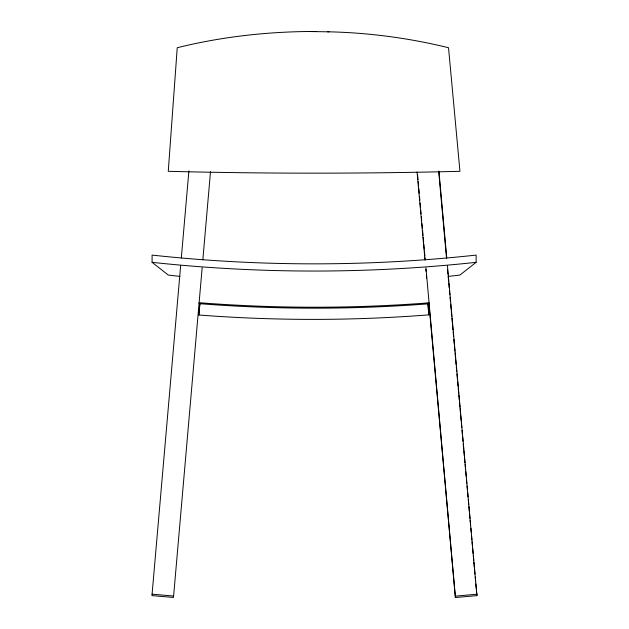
<?xml version="1.0" encoding="UTF-8"?>
<svg xmlns="http://www.w3.org/2000/svg" width="629" height="629" viewBox="0 0 629 629"><rect width="100%" height="100%" fill="white"/><g stroke="black" fill="none" stroke-linecap="round" stroke-linejoin="round"><path stroke-width="0.94" d="M180.633 265.87L151.959 595.608L173.486 597.456L202.153 267.742M181.317 258.016L188.889 170.939M202.837 259.887L210.503 171.686M199.031 303.658L199.59 303.697L199.668 302.746A1483.331 1480.068 5 0 0 428.388 302.887L429.072 302.84L428.994 303.791L428.31 303.838L428.388 302.895M447.471 265.965L476.916 595.632L455.404 597.519L425.951 267.883M428.019 303.28L428.962 313.918L428.766 314.87L428.207 314.909A1483.331 1479.958 11.5 0 1 199.511 315.05L198.819 315.003L199.857 303.398M199.959 303.414L198.819 315.003M179.91 276.39A1224.278 1223.185 0 0 1 168.281 275.054L152.084 262.332L152.084 255.099L152.792 255.17A1502.846 1501.509 0 0 0 475.43 255.17L476.137 255.099L476.137 262.332L459.933 275.054A1224.278 1223.185 0 0 1 448.312 276.39M455.522 596.127L477.041 594.201M428.404 313.957L428.962 313.918M309.586 31.536L329.061 31.82M327.575 31.788C368.303 32.629 408.96 38.015 448.524 47.725L459.948 171.316C362.744 173.777 265.477 173.777 168.265 171.316L177.236 47.725C221.557 36.734 267.239 31.654 312.88 31.458L316.175 31.536M199.11 302.706L199.668 302.746M152.084 594.177L173.604 596.048M438.995 171.874L446.747 257.906M438.672 171.041L446.519 258.11M447.518 269.346L447.958 274.228M448.139 276.178L448.579 281.069M448.752 283.019L449.192 287.901M449.428 290.394L449.806 294.742M450.042 297.234L450.427 301.582M450.655 304.082L451.127 309.397M451.276 310.93L451.748 316.238M451.921 318.188L452.361 323.07M452.534 325.028L452.974 329.911M453.155 331.86L453.595 336.751M453.831 339.298L454.272 344.197M454.445 346.147L454.885 351.037M455.066 352.995L455.506 357.885M455.679 359.843L456.119 364.734M456.3 366.691L456.74 371.582M456.937 373.87L457.448 379.413M457.621 381.363L458.061 386.253M458.234 388.211L458.675 393.101M458.856 395.059L459.296 399.95M459.469 401.907L459.933 407.089M460.09 408.756L460.546 413.921M460.703 415.604L461.159 420.762M461.34 422.719L461.78 427.602M462.024 430.275L462.394 434.442M462.645 437.124L463.007 441.275M463.259 443.972L463.715 449.09M463.88 450.82L464.328 455.931M464.493 457.668L464.949 462.771M465.114 464.516L465.562 469.611M465.743 471.561L466.175 476.444M466.435 479.188L466.797 483.284M467.048 486.036L467.41 490.125M467.669 492.884L468.031 496.957M468.283 499.733L468.723 504.623M468.904 506.581L469.344 511.471M469.517 513.429L469.965 518.453M470.138 520.277L470.578 525.294M470.838 528.101L471.2 532.126M471.459 534.949L471.899 539.839M472.072 541.797L472.513 546.687M472.694 548.645L473.134 553.622M473.307 555.493L473.747 560.463M473.92 562.342L474.368 567.295M474.541 569.19L474.981 574.135M475.249 577.013L475.595 580.976M475.862 583.861L476.302 588.791M476.483 590.71L476.916 595.632M417.57 174.776L418.01 179.666M418.183 181.616L418.623 186.506M418.804 188.464L419.244 193.355M419.504 196.287L419.858 200.195M420.125 203.128L420.471 207.035M420.738 209.968L421.092 213.884M421.351 216.816L421.705 220.724M421.973 223.657L422.413 228.547M422.586 230.497L423.026 235.388M423.207 237.345L423.647 242.228M423.82 244.186L424.261 249.076M424.433 251.026L424.874 255.917M425.055 257.874L425.228 259.824M417.066 171.992L425 260.029M425.825 269.314L426.006 271.264M426.446 276.147L426.619 278.104M428.876 303.076L455.404 597.55M427.744 303.264L428.766 314.87M428.31 303.838A1483.331 1480.068 5 0 1 199.59 303.689M476.137 262.332A1509.718 1508.381 0 0 1 152.084 262.332"/></g></svg>
